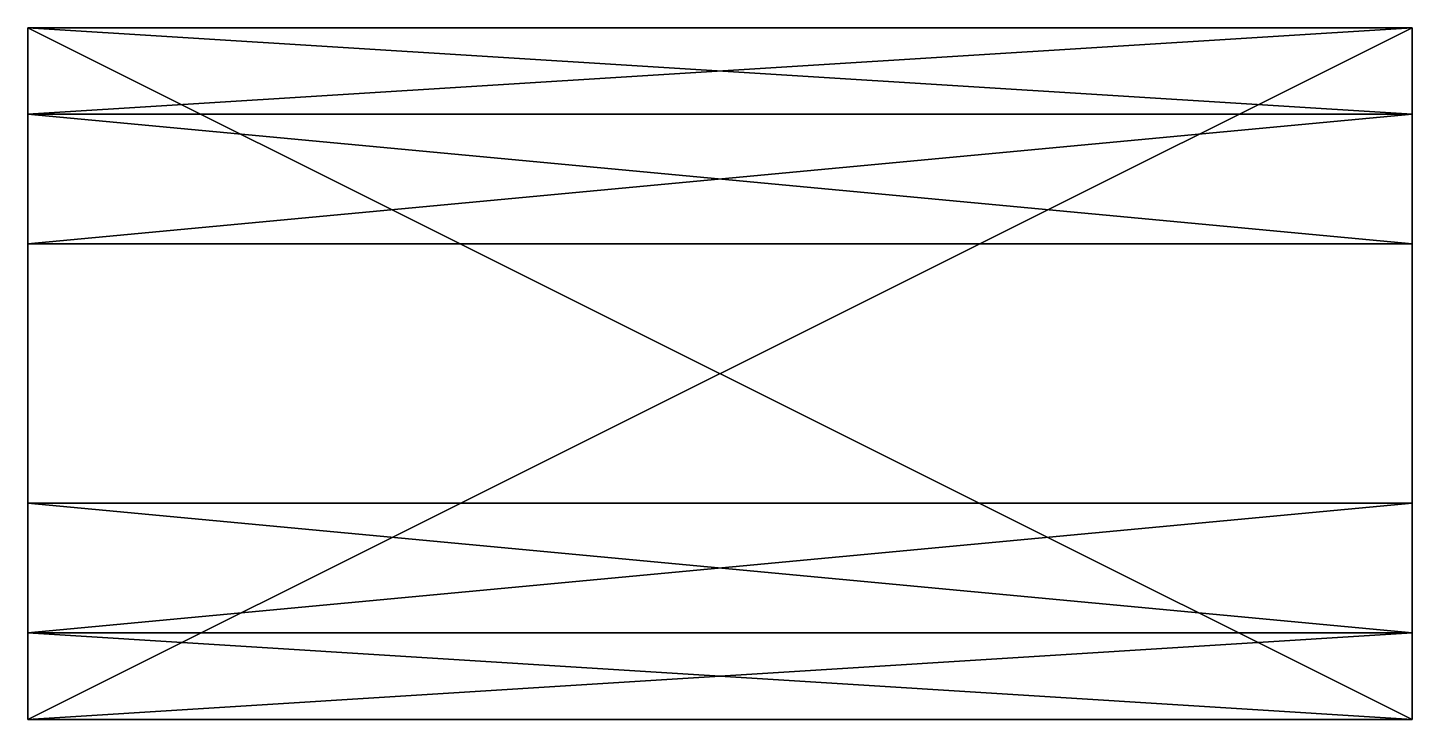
# Model space of a CAD drawing. Extents: x -128 to 128, y -64 to 64.
import ezdxf

# ---------------------------------------------------------------- set-up
doc = ezdxf.new("R2010")
doc.units = 0

msp = doc.modelspace()

# ---------------------------------------------------------------- meshes
at = {"layer": 'OBJECT000', "color": 50}
mesh = msp.add_polyface(dxfattribs=at)
corners = [(-128, -64, 64), (-128, 64, 64), (128, 64, 64), (128, -64, 64), (-128, 64, 48), (-128, -64, 48), (128, -64, 48), (128, 64, 48)]
mesh.append_faces([[corners[k] for k in face] for face in [(1, 3, 0), (1, 5, 4), (3, 7, 6), (2, 4, 7), (0, 6, 5), (5, 7, 4)]], dxfattribs={"vtx0": -1})
mesh.append_faces([[corners[k] for k in face] for face in [(1, 2, 3), (1, 0, 5), (3, 2, 7), (2, 1, 4), (0, 3, 6), (5, 6, 7)]], dxfattribs={"vtx2": -1})
at = {"layer": 'OBJECT001', "color": 50}
mesh = msp.add_polyface(dxfattribs=at)
corners = [(128, 48, 48), (128, 48), (128, 24, 48), (-128, 24, 48), (-128, 48), (-128, 48, 48)]
mesh.append_faces([[corners[k] for k in face] for face in [(1, 2, 0), (4, 5, 3)]])
mesh.append_faces([[corners[k] for k in face] for face in [(1, 3, 2), (4, 0, 5), (5, 2, 3)]], dxfattribs={"vtx0": -1})
mesh.append_faces([[corners[k] for k in face] for face in [(1, 4, 3), (4, 1, 0), (5, 0, 2)]], dxfattribs={"vtx2": -1})
at = {"layer": 'OBJECT002', "color": 50}
mesh = msp.add_polyface(dxfattribs=at)
corners = [(128, 24, -48), (128, 48), (128, 48, -48), (-128, 48), (-128, 24, -48), (-128, 48, -48)]
mesh.append_faces([[corners[k] for k in face] for face in [(1, 2, 0), (4, 5, 3)]])
mesh.append_faces([[corners[k] for k in face] for face in [(0, 3, 1), (5, 1, 3), (4, 2, 5)]], dxfattribs={"vtx0": -1})
mesh.append_faces([[corners[k] for k in face] for face in [(0, 4, 3), (5, 2, 1), (4, 0, 2)]], dxfattribs={"vtx2": -1})
at = {"layer": 'OBJECT003', "color": 50}
mesh = msp.add_polyface(dxfattribs=at)
corners = [(128, -48), (128, -24, -48), (128, -48, -48), (-128, -24, -48), (-128, -48), (-128, -48, -48)]
mesh.append_faces([[corners[k] for k in face] for face in [(1, 2, 0), (4, 5, 3)]])
mesh.append_faces([[corners[k] for k in face] for face in [(3, 0, 4), (2, 4, 0), (5, 1, 3)]], dxfattribs={"vtx0": -1})
mesh.append_faces([[corners[k] for k in face] for face in [(3, 1, 0), (2, 5, 4), (5, 2, 1)]], dxfattribs={"vtx2": -1})
at = {"layer": 'OBJECT004', "color": 50}
mesh = msp.add_polyface(dxfattribs=at)
corners = [(128, -24, 48), (128, -48), (128, -48, 48), (-128, -48, 48), (-128, -48), (-128, -24, 48)]
mesh.append_faces([[corners[k] for k in face] for face in [(1, 2, 0), (4, 5, 3)]])
mesh.append_faces([[corners[k] for k in face] for face in [(4, 0, 5), (1, 3, 2), (5, 2, 3)]], dxfattribs={"vtx0": -1})
mesh.append_faces([[corners[k] for k in face] for face in [(4, 1, 0), (1, 4, 3), (5, 0, 2)]], dxfattribs={"vtx2": -1})
at = {"layer": 'OBJECT005', "color": 50}
mesh = msp.add_polyface(dxfattribs=at)
corners = [(-128, -64, 48), (-128, -64, -48), (-128, -48, -48), (-128, -48, 48), (128, -48, -48), (128, -64, -48), (128, -64, 48), (128, -48, 48)]
mesh.append_faces([[corners[k] for k in face] for face in [(1, 3, 0), (5, 7, 4), (5, 0, 6), (3, 6, 0), (1, 4, 2), (2, 7, 3)]], dxfattribs={"vtx0": -1})
mesh.append_faces([[corners[k] for k in face] for face in [(1, 2, 3), (5, 6, 7), (5, 1, 0), (3, 7, 6), (1, 5, 4), (2, 4, 7)]], dxfattribs={"vtx2": -1})
at = {"layer": 'OBJECT006', "color": 50}
mesh = msp.add_polyface(dxfattribs=at)
corners = [(-128, 48, -48), (-128, 64, -48), (-128, 64, 48), (-128, 48, 48), (128, 64, 48), (128, 64, -48), (128, 48, -48), (128, 48, 48)]
mesh.append_faces([[corners[k] for k in face] for face in [(1, 3, 0), (5, 7, 4), (1, 4, 2), (2, 7, 3), (0, 5, 1), (6, 3, 7)]], dxfattribs={"vtx0": -1})
mesh.append_faces([[corners[k] for k in face] for face in [(1, 2, 3), (5, 6, 7), (1, 5, 4), (2, 4, 7), (0, 6, 5), (6, 0, 3)]], dxfattribs={"vtx2": -1})
at = {"layer": 'OBJECT007', "color": 50}
mesh = msp.add_polyface(dxfattribs=at)
corners = [(-128, 64, -64), (-128, -64, -64), (128, -64, -64), (128, 64, -64), (-128, -64, -48), (-128, 64, -48), (128, 64, -48), (128, -64, -48)]
mesh.append_faces([[corners[k] for k in face] for face in [(1, 3, 0), (1, 5, 4), (3, 7, 6), (0, 6, 5), (2, 4, 7), (5, 7, 4)]], dxfattribs={"vtx0": -1})
mesh.append_faces([[corners[k] for k in face] for face in [(1, 2, 3), (1, 0, 5), (3, 2, 7), (0, 3, 6), (2, 1, 4), (5, 6, 7)]], dxfattribs={"vtx2": -1})

doc.saveas('drawing.dxf')
